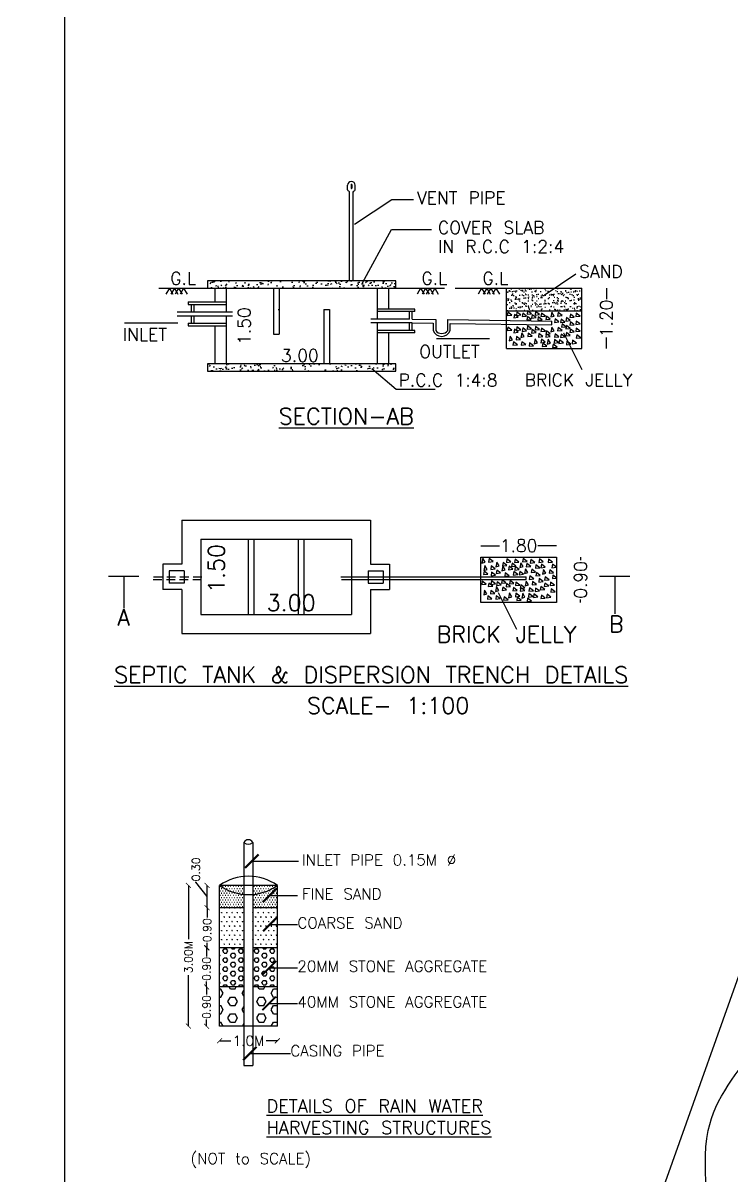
# Model space of a CAD drawing. Header units: metres. Extents: x 1422408 to 2637705, y 4160 to 80428.
# Drawn here: x 2267927.2 to 2267983.2, y 4244.3 to 4335.4 of the extents above; entities that cross this region are included whole.
import ezdxf
from ezdxf import colors
from ezdxf.entities.mleader import LeaderData, LeaderLine
from ezdxf.math import Vec2, Vec3

# ---------------------------------------------------------------- set-up
doc = ezdxf.new("R2010")
doc.units = ezdxf.units.M
doc.header["$LTSCALE"] = 3.5
doc.header["$MEASUREMENT"] = 0
doc.linetypes.add('DASHED2', pattern=[0.375, 0.25, -0.125])
doc.layers.get('0').update_dxf_attribs({"linetype": 'CONTINUOUS'})
doc.layers.get('DEFPOINTS').update_dxf_attribs({"linetype": 'CONTINUOUS'})
for name, color, linetype in [('DOTT', 3, 'DASHED2'), ('HATCH', 15, 'CONTINUOUS'), ('Joineries', 152, 'CONTINUOUS'), ('Layer1', 213, 'CONTINUOUS'), ('TEXT', 4, 'CONTINUOUS'), ('WALL', 125, 'CONTINUOUS')]:
    doc.layers.add(name, color=color, linetype=linetype)
doc.styles.add('Indu', font='stylu.ttf', dxfattribs={"height": 10})
doc.styles.get("Standard").update_dxf_attribs({"font": 'txt.shx', "height": 1.5})
doc.styles.add('sunahari', font='ARIALNB.TTF', dxfattribs={"height": 0.25})
doc.dimstyles.new('Civil', dxfattribs={"dimtxt": 0.2, "dimasz": 0.15, "dimexe": 0.1, "dimexo": 0.1, "dimgap": 0.1, "dimtad": 0, "dimzin": 0, "dimdsep": 46, "dimtxsty": 'Standard', "dimblk": 'ARCHTICK', "dimcen": 0, "dimse1": 1, "dimse2": 1, "dimclrd": 253, "dimclrt": 4, "dimadec": 0, "dimazin": 3, "dimtfac": 1, "dimtofl": 0, "dimtmove": 1, "dimatfit": 3, "dimfxl": 0, "dimfrac": 2, "dimtolj": 1, "dimtzin": 0, "dimarcsym": 0})
doc.dimstyles.new('CIVIL Mt.', dxfattribs={"dimscale": 0, "dimtxt": 0.25, "dimasz": 0.15, "dimexe": 0.18, "dimexo": 0.0625, "dimgap": 0.1, "dimtad": 0, "dimzin": 0, "dimdsep": 46, "dimtxsty": 'sunahari', "dimblk": 'OBLIQUE', "dimcen": 0.09, "dimse1": 1, "dimse2": 1, "dimclrd": 253, "dimclrt": 4, "dimadec": 0, "dimazin": 0, "dimtfac": 1, "dimtofl": 0, "dimtmove": 1, "dimatfit": 3, "dimfxl": 0, "dimfrac": 2, "dimtolj": 1, "dimtzin": 0, "dimarcsym": 0})
doc.dimstyles.new('OLD', dxfattribs={"dimscale": 45, "dimtxt": 6, "dimasz": 0.25, "dimexe": 0.5, "dimexo": 0.5, "dimgap": 0.0625, "dimtad": 0, "dimdec": 3, "dimrnd": 0.25, "dimzin": 7, "dimdsep": 46, "dimlunit": 4, "dimtxsty": 'Indu', "dimblk": 'ARCHTICK', "dimcen": 0.03125, "dimdle": 0.5, "dimclrd": 256, "dimclre": 251, "dimclrt": 4, "dimadec": 0, "dimazin": 0, "dimtfac": 1, "dimtdec": 3, "dimtofl": 0, "dimtmove": 1, "dimatfit": 3, "dimldrblk": 'ARCHTICK', "dimfxl": 0, "dimtolj": 1, "dimtzin": 2, "dimlwd": -1, "dimlwe": -1, "dimarcsym": 0})
doc.dimstyles.new('SITE PLAN 400', dxfattribs={"dimtxt": 1.5, "dimasz": 0.25, "dimexe": 0.1, "dimexo": 0.1, "dimgap": 0.15, "dimtad": 0, "dimlfac": 4, "dimzin": 0, "dimdsep": 46, "dimtxsty": 'Standard', "dimblk": 'OBLIQUE', "dimcen": 0.09, "dimse1": 1, "dimse2": 1, "dimsd1": 1, "dimsd2": 1, "dimclrd": 253, "dimclrt": 4, "dimadec": 0, "dimazin": 0, "dimtfac": 1, "dimtofl": 0, "dimtmove": 1, "dimatfit": 3, "dimfxl": 0, "dimfrac": 2, "dimtolj": 1, "dimtzin": 0, "dimarcsym": 0})
pattern_1 = [(50, (-1552.698, -1086.346), (12.752927, -1.115736), [1.3335, -14.6685]), (355, (-1552.698, -1086.346), (-2.467, 13.373965), [1.0668, -11.7348]), (100.451, (-1551.636, -1086.439), (10.285975, 12.25817), [1.1333, -12.4663]), (46.1842, (-1552.698, -1082.79), (18.97553, -2.94296), [2.00025, -22.00275]), (96.6356, (-1551.117, -1083.035), (16.6183, 17.31979), [1.69995, -18.69945]), (351.184, (-1552.698, -1082.79), (16.61832, 17.31976), [1.6002, -17.6022]), (21, (-1550.92, -1083.679), (10.61304, -7.158586), [1.3335, -14.6685]), (326, (-1550.92, -1083.679), (4.32614, 12.89316), [1.0668, -11.7348]), (71.4514, (-1550.036, -1084.275), (14.939154, 5.7346), [1.1333, -12.4663]), (37.5, (-1552.6984, -1086.3455), (0.216202, 5.918853), [0, -11.59256, 0, -11.9126, 0, -11.77925]), (7.5, (-1552.6984, -1086.3455), (4.677376, 7.01264), [0, -6.79196, 0, -11.32586, 0, -4.48945]), (327.5, (-1556.6633, -1086.3455), (9.491342, -0.401012), [0, -4.445, 0, -13.8684, 0, -18.4023]), (317.5, (-1558.441, -1086.3455), (10.369043, 1.779854), [0, -5.7785, 0, -9.21004, 0, -13.0683])]

# ---------------------------------------------------------------- blocks, each defined once
blk = doc.blocks.new('_ArchTick')
at = {"color": 0, "linetype": 'ByBlock', "const_width": 0.15}
blk.add_lwpolyline([(-0.5, -0.5), (0.5, 0.5)], dxfattribs=at)
blk = doc.blocks.new('*D674')
at = {"layer": 'DEFPOINTS', "color": 0, "ltscale": 0.015}
for p in [(-62.9, 144), (-37.9, 144), (-37.9, 3.2)]:
    blk.add_point(p, dxfattribs=at)
at = {"layer": 'Joineries', "color": 253, "lineweight": -2, "ltscale": 0.015}
for p, q in [((-62.9, 144), (-62.9, 90.3)), ((-62.9, 3.2), (-62.9, 54.2))]:
    blk.add_line(p, q, dxfattribs=at)
at = {"layer": 'Joineries', "color": 253, "lineweight": -2, "ltscale": 0.015, "xscale": 5, "yscale": 5, "zscale": 5}
for p, rotation in [((-62.9, 144), 90), ((-62.9, 3.2), 270)]:
    blk.add_blockref('_ArchTick', p, dxfattribs=dict(at, rotation=rotation))
at = {"layer": 'Joineries', "color": 4, "ltscale": 0.015, "insert": (-62.9, 72.3), "char_height": 0.2, "attachment_point": 5, "rotation": 90}
blk.add_mtext('\\A1;{\\H40x;3.00M}', dxfattribs=at)
blk = doc.blocks.new('_Oblique')
at = {"color": 0, "linetype": 'ByBlock', "lineweight": -2}
blk.add_line((-0.5, -0.5), (0.5, 0.5), dxfattribs=at)
blk = doc.blocks.new('*D675')
at = {"layer": 'DEFPOINTS', "color": 0, "ltscale": 0.015}
for p in [(-44.7, 42.4), (-31.6, 42.4), (-31.6, 3.2)]:
    blk.add_point(p, dxfattribs=at)
at = {"layer": 'Joineries', "color": 253, "lineweight": -2, "ltscale": 0.015}
for p, q in [((-44.7, 42.4), (-44.7, 34.9)), ((-44.7, 3.2), (-44.7, 9.8))]:
    blk.add_line(p, q, dxfattribs=at)
at = {"layer": 'Joineries', "color": 253, "lineweight": -2, "ltscale": 0.015, "xscale": 5, "yscale": 5, "zscale": 5}
for p, rotation in [((-44.7, 42.4), 90), ((-44.7, 3.2), 270)]:
    blk.add_blockref('_ArchTick', p, dxfattribs=dict(at, rotation=rotation))
at = {"layer": 'Joineries', "color": 4, "ltscale": 0.015, "insert": (-44.7, 22.4), "char_height": 0.2, "attachment_point": 5, "rotation": 90}
blk.add_mtext('\\A1;{\\H40x;0.90}', dxfattribs=at)
blk = doc.blocks.new('*D676')
at = {"layer": 'DEFPOINTS', "color": 0, "ltscale": 0.015}
for p in [(-44.7, 81.6), (-31.6, 81.6), (-31.6, 42.4)]:
    blk.add_point(p, dxfattribs=at)
at = {"layer": 'Joineries', "color": 253, "lineweight": -2, "ltscale": 0.015}
for p, q in [((-44.7, 81.6), (-44.7, 73)), ((-44.7, 42.4), (-44.7, 47.9))]:
    blk.add_line(p, q, dxfattribs=at)
at = {"layer": 'Joineries', "color": 253, "lineweight": -2, "ltscale": 0.015, "xscale": 5, "yscale": 5, "zscale": 5}
for p, rotation in [((-44.7, 81.6), 90), ((-44.7, 42.4), 270)]:
    blk.add_blockref('_ArchTick', p, dxfattribs=dict(at, rotation=rotation))
at = {"layer": 'Joineries', "color": 4, "ltscale": 0.015, "insert": (-44.7, 60.5), "char_height": 0.2, "attachment_point": 5, "rotation": 90}
blk.add_mtext('\\A1;{\\H40x;0.90}', dxfattribs=at)
blk = doc.blocks.new('*D677')
at = {"layer": 'DEFPOINTS', "color": 0, "ltscale": 0.015}
for p in [(-44.2, 121.7), (-31.6, 121.7), (-31.6, 81.6)]:
    blk.add_point(p, dxfattribs=at)
at = {"layer": 'Joineries', "color": 253, "lineweight": -2, "ltscale": 0.015}
for p, q in [((-44.2, 121.7), (-44.2, 111.8)), ((-44.2, 81.6), (-44.2, 86.7))]:
    blk.add_line(p, q, dxfattribs=at)
at = {"layer": 'Joineries', "color": 253, "lineweight": -2, "ltscale": 0.015, "xscale": 5, "yscale": 5, "zscale": 5}
for p, rotation in [((-44.2, 121.7), 90), ((-44.2, 81.6), 270)]:
    blk.add_blockref('_ArchTick', p, dxfattribs=dict(at, rotation=rotation))
at = {"layer": 'Joineries', "color": 4, "ltscale": 0.015, "insert": (-44.2, 99.2), "char_height": 0.2, "attachment_point": 5, "rotation": 90}
blk.add_mtext('\\A1;{\\H40x;0.90}', dxfattribs=at)
blk = doc.blocks.new('*D678')
at = {"layer": 'DEFPOINTS', "color": 0, "ltscale": 0.015}
for p in [(-44.2, 144), (-31.8, 144), (-31.8, 121.7)]:
    blk.add_point(p, dxfattribs=at)
at = {"layer": 'Joineries', "color": 253, "lineweight": -2, "ltscale": 0.015}
for p, q in [((-55.3, 147.2), (-55.3, 147.4)), ((-44.2, 132.8), (-55.3, 147.2)), ((-44.2, 121.7), (-44.2, 144))]:
    blk.add_line(p, q, dxfattribs=at)
at = {"layer": 'Joineries', "color": 253, "lineweight": -2, "ltscale": 0.015, "xscale": 5, "yscale": 5, "zscale": 5}
for p, rotation in [((-44.2, 144), 90), ((-44.2, 121.7), 270)]:
    blk.add_blockref('_ArchTick', p, dxfattribs=dict(at, rotation=rotation))
at = {"layer": 'Joineries', "color": 4, "ltscale": 0.015, "insert": (-55.3, 160), "char_height": 0.2, "attachment_point": 5, "rotation": 90}
blk.add_mtext('\\A1;{\\H40x;0.30}', dxfattribs=at)
blk = doc.blocks.new('*D679')
at = {"layer": 'DEFPOINTS', "color": 0, "ltscale": 0.015}
for p in [(-31.6, 3.2), (26.1, 3.2), (-31.6, -11.4)]:
    blk.add_point(p, dxfattribs=at)
at = {"layer": 'Joineries', "color": 253, "lineweight": -2, "ltscale": 0.015}
for p, q in [((-31.6, -11.4), (-20.3, -11.4)), ((26.1, -11.4), (14.8, -11.4))]:
    blk.add_line(p, q, dxfattribs=at)
at = {"layer": 'Joineries', "color": 253, "lineweight": -2, "ltscale": 0.015, "xscale": 5, "yscale": 5, "zscale": 5, "rotation": 180}
blk.add_blockref('_ArchTick', (-31.6, -11.4), dxfattribs=at)
at = {"layer": 'Joineries', "color": 253, "lineweight": -2, "ltscale": 0.015, "xscale": 5, "yscale": 5, "zscale": 5}
blk.add_blockref('_ArchTick', (26.1, -11.4), dxfattribs=at)
at = {"layer": 'Joineries', "color": 4, "ltscale": 0.015, "insert": (-2.8, -11.4), "char_height": 0.2, "attachment_point": 5}
blk.add_mtext('\\A1;{\\H50x;1.0M}', dxfattribs=at)
blk = doc.blocks.new('*D671')
at = {"color": 253, "lineweight": -2}
for p, q in [((378.92, 124.4), (378.92, 122.05)), ((378.92, 88.4), (378.92, 90.75))]:
    blk.add_line(p, q, dxfattribs=at)
at = {"layer": 'DEFPOINTS', "color": 0}
for p in [(359.61, 124.4), (359.61, 88.4), (378.92, 88.4)]:
    blk.add_point(p, dxfattribs=at)
at = {"color": 253, "lineweight": -2, "xscale": 0.15, "yscale": 0.15, "zscale": 0.15}
for p, rotation in [((378.92, 124.4), 90), ((378.92, 88.4), 270)]:
    blk.add_blockref('_ArchTick', p, dxfattribs=dict(at, rotation=rotation))
at = {"color": 4, "insert": (378.92, 106.4), "char_height": 0.2, "attachment_point": 5, "rotation": 90}
blk.add_mtext('\\A1;{\\H50x;0.90}', dxfattribs=at)
blk = doc.blocks.new('*D672')
at = {"color": 253, "lineweight": -2}
for p, q in [((299.61, 133.65), (314.33, 133.65)), ((359.61, 133.65), (344.89, 133.65))]:
    blk.add_line(p, q, dxfattribs=at)
at = {"layer": 'DEFPOINTS', "color": 0}
for p in [(359.61, 133.65), (299.61, 124.4), (359.61, 124.4)]:
    blk.add_point(p, dxfattribs=at)
at = {"color": 253, "lineweight": -2, "xscale": 0.15, "yscale": 0.15, "zscale": 0.15, "rotation": 180}
blk.add_blockref('_ArchTick', (299.61, 133.65), dxfattribs=at)
at = {"color": 253, "lineweight": -2, "xscale": 0.15, "yscale": 0.15, "zscale": 0.15}
blk.add_blockref('_ArchTick', (359.61, 133.65), dxfattribs=at)
at = {"color": 4, "insert": (329.61, 133.65), "char_height": 0.2, "attachment_point": 5}
blk.add_mtext('\\A1;{\\H50x;1.80}', dxfattribs=at)
blk = doc.blocks.new('*D673')
at = {"color": 253, "lineweight": -2}
for p, q in [((384.82, 104.54), (384.82, 95.81)), ((384.82, 56.54), (384.82, 65.26))]:
    blk.add_line(p, q, dxfattribs=at)
at = {"layer": 'DEFPOINTS', "color": 0}
for p in [(365.33, 104.54), (365.33, 56.54), (384.82, 56.54)]:
    blk.add_point(p, dxfattribs=at)
at = {"color": 253, "lineweight": -2, "xscale": 0.15, "yscale": 0.15, "zscale": 0.15}
for p, rotation in [((384.82, 104.54), 90), ((384.82, 56.54), 270)]:
    blk.add_blockref('_ArchTick', p, dxfattribs=dict(at, rotation=rotation))
at = {"color": 4, "insert": (384.82, 80.54), "char_height": 0.2, "attachment_point": 5, "rotation": 90}
blk.add_mtext('\\A1;{\\H50x;1.20}', dxfattribs=at)
blk = doc.blocks.new('*D1107')
at = {"layer": 'DEFPOINTS', "color": 0, "ltscale": 25}
for p in [(2268011.583, 4314.965), (2267962.252, 4184.133), (2267964.666, 4183.273)]:
    blk.add_point(p, dxfattribs=at)
at = {"color": 4, "lineweight": 25, "ltscale": 25, "insert": (2267985.71, 4249.979), "char_height": 1.5, "attachment_point": 5, "rotation": 70.39097}
blk.add_mtext('\\A1;559.20', dxfattribs=at)
blk = doc.blocks.new('RAIN1')
at = {"layer": 'HATCH', "linetype": 'ByBlock'}
h = blk.add_hatch(dxfattribs=at)
h.set_pattern_fill('SWAMP', color=256, scale=2.6136, style=0)
h.set_pattern_definition([(0, (-28845.771, 7311.5484), (1.3068, 2.263444), [0.3267, -2.2869]), (90, (-28845.6077, 7311.5484), (-1.3068, 2.263443993), [0.16335, -4.36353799]), (90, (-28845.5669, 7311.5484), (-1.3068, 2.263443993), [0.13068, -4.39620799]), (90, (-28845.6485, 7311.5484), (-1.3068, 2.263443993), [0.13068, -4.39620799]), (60, (-28845.526, 7311.5484), (-1.3068, 2.263444), [0.104544, -2.509056]), (120, (-28845.6894, 7311.5484), (-2.6136, 1e-09), [0.104544, -2.509056])])
edge = h.paths.add_edge_path()
edge.add_line((26.093, 121.674), (26.093, 128.87))
edge.add_arc((-2.947, 198.926), 75.837, 273.29284, 292.515196, ccw=False)
edge.add_line((1.409, 123.215), (1.409, 121.674))
edge.add_line((1.409, 121.674), (26.093, 121.674))
edge = h.paths.add_edge_path()
edge.add_line((26.093, 128.87), (26.093, 143.982))
edge.add_line((26.093, 143.982), (1.409, 143.982))
edge.add_line((1.409, 143.982), (1.409, 123.215))
edge.add_arc((-2.947, 198.926), 75.837, 273.29284, 292.515196)
edge = h.paths.add_edge_path()
edge.add_line((-31.624, 143.982), (-31.624, 128.721))
edge.add_arc((-2.947, 198.926), 75.837, 247.781369, 266.70716)
edge.add_line((-7.303, 123.215), (-7.303, 143.982))
edge.add_line((-7.303, 143.982), (-31.624, 143.982))
edge = h.paths.add_edge_path()
edge.add_line((-31.624, 128.721), (-31.624, 121.674))
edge.add_line((-31.624, 121.674), (-7.303, 121.674))
edge.add_line((-7.303, 121.674), (-7.303, 123.215))
edge.add_arc((-2.947, 198.926), 75.837, 247.781369, 266.70716, ccw=False)
h = blk.add_hatch(dxfattribs=at)
h.set_pattern_fill('SWAMP', color=256, scale=5.2272, style=0)
h.set_pattern_definition([(0, (-28845.771, 7332.8), (2.6136, 4.526888), [0.6534, -4.5738]), (90, (-28845.4443, 7332.8), (-2.6136, 4.52688799), [0.3267, -8.727076]), (90, (-28845.3627, 7332.8), (-2.6136, 4.52688799), [0.26136, -8.792416]), (90, (-28845.526, 7332.8), (-2.6136, 4.52688799), [0.26136, -8.792416]), (60, (-28845.281, 7332.8), (-2.6136, 4.526888), [0.209088, -5.018112]), (120, (-28845.6077, 7332.8), (-5.2272, 2e-09), [0.209088, -5.018112])])
h.paths.add_polyline_path([(-31.624, 121.674), (-31.624, 81.599), (-7.303, 81.599), (-7.303, 121.674)])
h.paths.add_polyline_path([(26.093, 81.599), (26.093, 121.674), (1.409, 121.674), (1.409, 81.599)])
h = blk.add_hatch(dxfattribs=at)
h.set_pattern_fill('HEX', color=256, scale=20.9088, style=0)
h.set_pattern_definition([(0, (-28845.771, 7332.8), (0, 4.526888), [2.6136, -5.2272]), (120, (-28845.771, 7332.8), (-3.9204, -2.263444), [2.6136, -5.2272]), (60, (-28843.1574, 7332.8), (-3.9204, 2.263444), [2.6136, -5.2272])])
h.paths.add_polyline_path([(-31.624, 42.395), (-7.303, 42.395), (-7.303, 81.599), (-31.624, 81.599)])
h.paths.add_polyline_path([(26.093, 81.599), (1.409, 81.599), (1.409, 42.395), (26.093, 42.395)])
h = blk.add_hatch(dxfattribs=at)
h.set_pattern_fill('HEX', color=256, scale=38.3328, style=0)
h.set_pattern_definition([(0, (28557.827, -18728.034), (0, 8.2992947), [4.7916, -9.5832]), (120, (28557.827, -18728.034), (-7.1874, -4.1496473), [4.7916, -9.5832]), (60, (28562.619, -18728.034), (-7.1874, 4.1496473), [4.7916, -9.5832])])
h.paths.add_polyline_path([(26.093, 42.395), (1.409, 42.395), (1.409, 3.191), (26.093, 3.191)])
h.paths.add_polyline_path([(-7.303, 42.395), (-31.624, 42.395), (-31.624, 3.191), (-7.303, 3.191)])
for p, q in [((26.093, 143.982), (-31.624, 143.982)), ((-7.303, 121.674), (-31.624, 121.674)), ((26.093, 121.674), (1.409, 121.674)), ((-7.303, 81.599), (-31.624, 81.599)), ((26.093, 81.599), (1.409, 81.599)), ((-7.303, 42.395), (-31.624, 42.395)), ((26.093, 42.395), (1.409, 42.395))]:
    blk.add_line(p, q, dxfattribs=at)
at = {"layer": 'WALL'}
for p, q in [((-7.303, 186.916), (-7.303, -36.115)), ((1.409, 186.916), (1.409, -36.115)), ((-31.624, 3.191), (-31.624, 143.982)), ((26.093, 3.191), (26.093, 143.982)), ((26.093, 3.191), (-31.624, 3.191)), ((-7.303, -36.115), (1.409, -36.115))]:
    blk.add_line(p, q, dxfattribs=at)
for centre, radius, start, end in [((-2.947, 184.875), 4.81, 25.097781, 154.902219), ((-2.947, 191.47), 6.302, 226.277652, 313.722348), ((-2.765, 103.326), 49.857, 54.632275, 125.367725), ((-2.765, 184.639), 49.857, 234.632275, 305.367725)]:
    blk.add_arc(centre, radius, start, end, dxfattribs=at)
at = {"layer": 'TEXT', "attachment_point": 4}
for s, insert, char_height in [('INLET PIPE 0.15M %%C ', (50.721, 169.401), 11), ('FINE SAND ', (50.737, 135.53), 11), ('COARSE SAND ', (46.177, 106.444), 11), ('20MM STONE AGGREGATE ', (46.177, 63.143), 11), ('40MM STONE AGGREGATE ', (46.177, 27.463), 11), ('CASING PIPE ', (39.125, -21.374), 11), ('{\\LDETAILS OF RAIN WATER \\PHARVESTING STRUCTURES\\H1.83333x; }', (15.219, -87.402), 13), ('(NOT to SCALE)', (-60.746, -131.021), 11)]:
    blk.add_mtext(s, dxfattribs=dict(at, insert=insert, char_height=char_height))
at = {"layer": 'Joineries', "ltscale": 0.015}
for base, p1, p2, text, picture, middle in [((-44.193, 143.982), (-31.848, 121.674), (-31.848, 143.982), '{\\H40x;0.30}', '*D678', (-55.305, 147.513)), ((-62.866, 143.982), (-37.891, 3.191), (-37.891, 143.982), '{\\H40x;3.00M}', '*D674', (-62.866, 72.276)), ((-44.193, 121.674), (-31.627, 81.599), (-31.624, 121.674), '{\\H40x;0.90}', '*D677', (-44.193, 99.241)), ((-44.684, 81.599), (-31.626, 42.395), (-31.626, 81.599), '{\\H40x;0.90}', '*D676', (-44.684, 60.477)), ((-44.684, 42.395), (-31.624, 3.191), (-31.624, 42.395), '{\\H40x;0.90}', '*D675', (-44.684, 22.382))]:
    dim = blk.add_linear_dim(base=base, p1=p1, p2=p2, angle=90, text=text, dimstyle='CIVIL Mt.', override={"dimscale": 1, "dimasz": 5}, dxfattribs=at)
    dim.commit()
    dim.dimension.update_dxf_attribs({"geometry": picture, "text_midpoint": middle, "dimtype": 128})
dim = blk.add_linear_dim(base=(-31.624, -11.394), p1=(26.093, 3.191), p2=(-31.624, 3.191), text='{\\H50x;1.0M}', dimstyle='CIVIL Mt.', override={"dimscale": 1, "dimasz": 5}, dxfattribs=at)
dim.commit()
dim.dimension.update_dxf_attribs({"geometry": '*D679', "text_midpoint": (-2.765, -11.394)})
at = {"layer": 'TEXT', "color": 1}
for points in [[(0.624, 168.201), (47.169, 168.201)], [(18.227, 133.929), (46.177, 133.929)], [(18.451, 104.843), (46.177, 104.843)], [(18.097, 61.543), (46.177, 61.543)], [(17.761, 25.862), (46.177, 25.862)], [(-1.488, -24.066), (39.125, -24.066)]]:
    blk.add_leader(points, dimstyle='OLD', override={"dimasz": 0.3, "dimclrd": 1}, dxfattribs=at)
blk = doc.blocks.new('A$C194E44DC')
for p, q in [((61.645, 153.846), (61.645, 118.83)), ((61.645, 153.846), (211.645, 153.846)), ((211.645, 153.846), (211.645, 118.83)), ((76.645, 138.846), (76.645, 78.846)), ((76.645, 138.846), (196.645, 138.846)), ((196.645, 138.846), (196.645, 78.846)), ((299.609, 88.397), (299.609, 124.397)), ((299.609, 124.397), (359.609, 124.397)), ((359.609, 124.397), (359.609, 88.397)), ((46.47, 118.83), (46.47, 98.861)), ((61.645, 118.83), (46.47, 118.83)), ((51.573, 113.727), (51.573, 103.964)), ((63.439, 113.727), (51.573, 113.727)), ((63.439, 113.727), (63.439, 103.964)), ((209.852, 113.727), (209.852, 103.964)), ((209.852, 113.727), (221.718, 113.727)), ((211.645, 118.83), (226.821, 118.83)), ((221.718, 113.727), (221.718, 103.964)), ((226.821, 118.83), (226.821, 98.861)), ((27.46, 109.13), (3.31, 109.13)), ((15.385, 109.13), (15.385, 83.911)), ((63.439, 103.964), (51.573, 103.964)), ((188.197, 108.846), (234.57, 108.846)), ((188.562, 106.703), (234.57, 106.703)), ((209.852, 103.964), (221.718, 103.964)), ((234.57, 108.846), (335.609, 108.846)), ((234.57, 106.703), (335.609, 106.703)), ((335.609, 106.703), (335.609, 108.846)), ((418.188, 109.13), (394.037, 109.13)), ((406.112, 109.13), (406.112, 79.525)), ((61.645, 98.861), (46.47, 98.861)), ((61.645, 98.861), (61.645, 63.846)), ((211.645, 98.861), (211.645, 63.846)), ((211.645, 98.861), (226.821, 98.861)), ((359.609, 88.397), (299.609, 88.397)), ((76.645, 78.846), (196.645, 78.846)), ((61.645, 63.846), (211.645, 63.846))]:
    blk.add_line(p, q)
for points in [[(301.132, 123.637), (300.341, 119.819), (302.977, 120.609), (301.132, 123.637)], [(309.272, 120.987), (306.155, 123.33), (305.746, 120.609), (309.272, 120.987)], [(312.205, 120.609), (311.414, 116.79), (314.05, 117.58), (312.205, 120.609)], [(320.345, 117.959), (317.228, 120.302), (316.819, 117.58), (320.345, 117.959)], [(323.377, 120.724), (320.259, 123.067), (319.85, 120.345), (323.377, 120.724)], [(327.503, 117.44), (324.386, 119.783), (323.977, 117.061), (327.503, 117.44)], [(329.85, 120.605), (326.733, 122.948), (326.324, 120.226), (329.85, 120.605)], [(331.258, 120.087), (330.467, 116.269), (333.104, 117.059), (331.258, 120.087)], [(336.304, 121.191), (333.186, 123.534), (332.777, 120.812), (336.304, 121.191)], [(339.237, 117.206), (336.12, 119.549), (335.711, 116.827), (339.237, 117.206)], [(342.43, 120.203), (339.313, 122.545), (338.904, 119.824), (342.43, 120.203)], [(349.211, 120.722), (346.093, 123.065), (345.684, 120.343), (349.211, 120.722)], [(356.603, 120.605), (353.486, 122.948), (353.077, 120.226), (356.603, 120.605)], [(305.21, 111.111), (302.092, 113.454), (301.683, 110.732), (305.21, 111.111)], [(302.845, 117.843), (302.055, 114.025), (304.691, 114.815), (302.845, 117.843)], [(310.985, 115.194), (307.868, 117.537), (307.459, 114.815), (310.985, 115.194)], [(311.194, 110.174), (308.077, 112.517), (307.668, 109.795), (311.194, 110.174)], [(315.301, 111.932), (312.183, 114.275), (311.774, 111.553), (315.301, 111.932)], [(316.95, 117.58), (316.159, 113.762), (318.796, 114.552), (316.95, 117.58)], [(322.106, 109.705), (318.989, 112.048), (318.58, 109.326), (322.106, 109.705)], [(325.09, 114.93), (321.973, 117.273), (321.564, 114.552), (325.09, 114.93)], [(328.911, 110.642), (325.794, 112.985), (325.385, 110.264), (328.911, 110.642)], [(330.039, 114.672), (326.922, 117.015), (326.513, 114.294), (330.039, 114.672)], [(333.605, 110.877), (330.488, 113.22), (330.079, 110.498), (333.605, 110.877)], [(334.96, 115.234), (334.169, 111.415), (336.805, 112.205), (334.96, 115.234)], [(343.1, 112.584), (339.983, 114.927), (339.574, 112.205), (343.1, 112.584)], [(346.512, 116.034), (343.395, 118.377), (342.986, 115.655), (346.512, 116.034)], [(346.864, 109.939), (343.747, 112.282), (343.338, 109.56), (346.864, 109.939)], [(350.853, 116.503), (347.736, 118.845), (347.327, 116.124), (350.853, 116.503)], [(349.315, 114.712), (348.524, 110.894), (351.161, 111.684), (349.315, 114.712)], [(357.455, 112.063), (354.338, 114.406), (353.929, 111.684), (357.455, 112.063)], [(359.653, 116.503), (356.536, 118.845), (356.127, 116.124), (359.653, 116.503)], [(360.005, 107.83), (356.888, 110.173), (356.479, 107.451), (360.005, 107.83)], [(303.802, 103.142), (300.684, 105.484), (300.275, 102.763), (303.802, 103.142)], [(309.011, 101.434), (305.894, 103.777), (305.485, 101.055), (309.011, 101.434)], [(311.076, 103.259), (307.959, 105.602), (307.55, 102.88), (311.076, 103.259)], [(311.944, 101.055), (311.153, 97.237), (313.789, 98.027), (311.944, 101.055)], [(315.653, 102.438), (312.535, 104.781), (312.126, 102.06), (315.653, 102.438)], [(319.525, 104.196), (316.407, 106.539), (315.998, 103.818), (319.525, 104.196)], [(323.116, 101.171), (319.998, 103.514), (319.589, 100.792), (323.116, 101.171)], [(325.861, 103.61), (322.744, 105.953), (322.335, 103.232), (325.861, 103.61)], [(330.554, 102.321), (327.437, 104.664), (327.028, 101.942), (330.554, 102.321)], [(334.476, 100.073), (331.359, 102.416), (330.95, 99.694), (334.476, 100.073)], [(335.695, 105.487), (334.905, 101.669), (337.541, 102.459), (335.695, 105.487)], [(341.584, 107.244), (338.467, 109.587), (338.058, 106.865), (341.584, 107.244)], [(343.835, 102.838), (340.718, 105.181), (340.309, 102.459), (343.835, 102.838)], [(349.093, 105.134), (345.976, 107.477), (345.567, 104.755), (349.093, 105.134)], [(350.384, 98.805), (347.267, 101.148), (346.858, 98.426), (350.384, 98.805)], [(353.552, 101.618), (350.435, 103.961), (350.026, 101.239), (353.552, 101.618)], [(353.787, 106.54), (350.669, 108.883), (350.26, 106.162), (353.787, 106.54)], [(358.191, 102.316), (355.074, 104.659), (354.665, 101.938), (358.191, 102.316)], [(302.584, 98.29), (301.794, 94.472), (304.43, 95.262), (302.584, 98.29)], [(308.26, 91.421), (305.143, 93.764), (304.734, 91.043), (308.26, 91.421)], [(310.724, 95.641), (307.607, 97.984), (307.198, 95.262), (310.724, 95.641)], [(314.949, 91.539), (311.831, 93.881), (311.422, 91.16), (314.949, 91.539)], [(320.084, 98.406), (316.967, 100.749), (316.558, 98.027), (320.084, 98.406)], [(321.165, 90.687), (318.047, 93.03), (317.639, 90.308), (321.165, 90.687)], [(322.384, 96.102), (321.593, 92.283), (324.23, 93.073), (322.384, 96.102)], [(328.559, 97.985), (325.442, 100.328), (325.033, 97.606), (328.559, 97.985)], [(330.524, 93.452), (327.407, 95.795), (326.998, 93.073), (330.524, 93.452)], [(331.605, 90.426), (328.488, 92.769), (328.079, 90.048), (331.605, 90.426)], [(334.439, 97.884), (331.322, 100.227), (330.913, 97.505), (334.439, 97.884)], [(332.824, 95.841), (332.033, 92.023), (334.67, 92.813), (332.824, 95.841)], [(339.824, 89.546), (336.706, 91.889), (336.298, 89.167), (339.824, 89.546)], [(340.964, 93.192), (337.847, 95.534), (337.438, 92.813), (340.964, 93.192)], [(341.349, 97.75), (338.232, 100.093), (337.823, 97.371), (341.349, 97.75)], [(344.879, 92.931), (341.762, 95.274), (341.353, 92.552), (344.879, 92.931)], [(346.16, 97.633), (343.043, 99.976), (342.634, 97.254), (346.16, 97.633)], [(350.853, 91.89), (347.736, 94.233), (347.327, 91.511), (350.853, 91.89)], [(355.32, 92.67), (352.202, 95.013), (351.794, 92.291), (355.32, 92.67)], [(358.715, 97.047), (355.598, 99.39), (355.189, 96.668), (358.715, 97.047)]]:
    blk.add_lwpolyline(points)
at = {"layer": 'DOTT', "ltscale": 8}
for p, q in [((38.815, 106.703), (80.119, 106.703)), ((39.094, 108.846), (80.398, 108.846))]:
    blk.add_line(p, q, dxfattribs=at)
at = {"layer": 'Layer1'}
for p, q in [((114.355, 138.846), (114.355, 78.846)), ((118.855, 138.846), (118.855, 78.846)), ((154.315, 138.846), (154.315, 78.846)), ((158.815, 138.846), (158.815, 78.846))]:
    blk.add_line(p, q, dxfattribs=at)
blk.add_text('1.50', height=13, rotation=90).set_placement((95.693, 95.995))
for s, p in [('3.00', (129.092, 81.719)), ('A', (10.36, 70.122)), ('B', (401.415, 64.771)), ('BRICK JELLY', (264.364, 56.646)), ('%%USEPTIC TANK & DISPERSION TRENCH DETAILS', (7.826, 24.46)), ('SCALE- 1:100', (161.174, 0))]:
    blk.add_text(s, height=13).set_placement(p)
dim = blk.add_linear_dim(base=(359.609, 133.647), p1=(299.609, 124.397), p2=(359.609, 124.397), text='{\\H50x;1.80}', dimstyle='CIVIL Mt.', override={"dimscale": 1})
dim.commit()
dim.dimension.update_dxf_attribs({"geometry": '*D672', "text_midpoint": (329.609, 133.647)})
dim = blk.add_linear_dim(base=(378.92, 88.397), p1=(359.609, 124.397), p2=(359.609, 88.397), angle=90, text='{\\H50x;0.90}', dimstyle='CIVIL Mt.', override={"dimscale": 1})
dim.commit()
dim.dimension.update_dxf_attribs({"geometry": '*D671', "text_midpoint": (378.92, 106.397)})
blk.add_leader([(313.229, 96.407), (327.968, 67.248)], dimstyle='Civil')
blk = doc.blocks.new('A$C586E2FC8')
h = blk.add_hatch()
h.set_pattern_fill('AR-CONC', color=256, scale=0.07, style=0)
h.set_pattern_definition(pattern_1)
h.paths.add_polyline_path([(67.364, 110.539), (67.364, 104.539), (217.364, 104.539), (217.364, 110.539)])
h = blk.add_hatch()
h.set_pattern_fill('AR-SAND', color=256, scale=0.1, style=0)
h.set_pattern_definition([(37.5, (-1356.3778, 39.4534), (-0.160003, 4.894132), [0, -3.8608, 0, -4.318, 0, -4.1275]), (7.5, (-1356.378, 39.4534), (4.495233, 7.16825), [0, -2.0828, 0, -3.4798, 0, -1.3335]), (327.5, (-1359.502, 39.4534), (7.909924, 0.014372), [0, -1.27, 0, -4.572, 0, -5.969]), (317.5, (-1359.502, 39.4534), (7.635565, 2.229293), [0, -0.635, 0, -2.9972, 0, -3.429])])
h.paths.add_polyline_path([(365.328, 86.539), (365.328, 104.539), (305.328, 104.539), (305.328, 86.539), (322.126, 86.539), (322.126, 86.54), (322.127, 86.539)])
h = blk.add_hatch()
h.set_pattern_fill('AR-CONC', color=256, scale=0.07, style=0)
h.set_pattern_definition(pattern_1)
h.paths.add_polyline_path([(217.364, 38.539), (217.364, 44.539), (67.364, 44.539), (67.364, 38.539)])
for p, q in [((178.923, 182.916), (178.923, 186.495)), ((181.673, 186.965), (181.673, 184.124)), ((182.173, 186.965), (182.173, 184.124)), ((184.923, 182.916), (184.923, 186.495)), ((180.423, 110.539), (180.423, 181.374)), ((183.423, 110.539), (183.423, 181.374)), ((217.364, 110.539), (67.364, 110.539)), ((67.364, 110.539), (67.364, 104.539)), ((217.364, 104.539), (217.364, 110.539)), ((28.822, 104.539), (47.376, 104.539)), ((37.108, 104.539), (34.335, 99.737)), ((37.108, 104.539), (39.88, 99.737)), ((41.155, 104.539), (38.382, 99.737)), ((41.155, 104.539), (43.927, 99.737)), ((44.416, 104.539), (41.644, 99.737)), ((44.416, 104.539), (47.189, 99.737)), ((45.629, 104.539), (67.364, 104.539)), ((48.463, 104.539), (45.691, 99.737)), ((48.463, 104.539), (51.236, 99.737)), ((67.364, 104.539), (217.364, 104.539)), ((73.364, 104.539), (73.364, 93.726)), ((82.364, 104.539), (82.364, 85.726)), ((120.074, 104.539), (120.074, 68.04)), ((120.074, 104.539), (124.574, 104.539)), ((124.574, 104.539), (124.574, 68.04)), ((202.364, 104.539), (202.364, 79.941)), ((211.364, 104.539), (211.364, 87.941)), ((217.364, 104.539), (235.917, 104.539)), ((234.17, 104.539), (255.906, 104.539)), ((236.97, 104.539), (234.197, 99.737)), ((236.97, 104.539), (239.743, 99.737)), ((241.017, 104.539), (238.244, 99.737)), ((241.017, 104.539), (243.79, 99.737)), ((244.279, 104.539), (241.506, 99.737)), ((244.279, 104.539), (247.051, 99.737)), ((248.326, 104.539), (245.553, 99.737)), ((248.326, 104.539), (251.098, 99.737)), ((264.541, 104.539), (308.281, 104.539)), ((285.544, 104.539), (282.772, 99.737)), ((285.544, 104.539), (288.317, 99.737)), ((289.591, 104.539), (286.819, 99.737)), ((289.591, 104.539), (292.364, 99.737)), ((292.853, 104.539), (290.08, 99.737)), ((292.853, 104.539), (295.625, 99.737)), ((296.9, 104.539), (294.127, 99.737)), ((296.9, 104.539), (299.673, 99.737)), ((305.328, 56.539), (305.328, 104.539)), ((305.328, 104.539), (365.328, 104.539)), ((365.328, 56.539), (365.328, 104.539)), ((52.188, 93.726), (52.188, 91.726)), ((52.188, 93.726), (82.364, 93.726)), ((52.188, 91.726), (82.364, 91.726)), ((54.494, 91.726), (54.494, 85.726)), ((56.494, 91.726), (56.494, 85.726)), ((43.443, 85.726), (56.494, 85.726)), ((43.443, 82.726), (56.494, 82.726)), ((54.494, 82.726), (54.494, 76.726)), ((56.494, 85.726), (87.314, 85.726)), ((56.494, 82.726), (87.314, 82.726)), ((56.494, 82.726), (56.494, 76.726)), ((82.364, 82.726), (82.364, 44.539)), ((160.034, 87.657), (160.034, 44.539)), ((160.034, 87.657), (164.534, 87.657)), ((164.534, 87.657), (164.534, 44.539)), ((232.54, 87.941), (202.364, 87.941)), ((232.54, 85.941), (202.364, 85.941)), ((228.234, 79.941), (228.234, 85.941)), ((230.234, 79.941), (230.234, 85.941)), ((232.54, 85.941), (232.54, 87.941)), ((305.328, 86.539), (365.328, 86.539)), ((52.188, 76.726), (52.188, 74.726)), ((52.188, 76.726), (82.364, 76.726)), ((52.188, 74.726), (82.364, 74.726)), ((73.364, 74.726), (73.364, 44.539)), ((228.234, 79.941), (197.414, 79.941)), ((230.214, 76.941), (197.414, 76.941)), ((202.364, 76.941), (202.364, 44.539)), ((228.234, 70.941), (228.234, 76.941)), ((230.214, 76.941), (247.119, 76.714)), ((230.234, 79.941), (249.013, 79.689)), ((230.234, 70.941), (230.234, 76.941)), ((247.119, 76.714), (247.119, 71.044)), ((249.013, 79.689), (249.013, 71.044)), ((258.575, 71.044), (258.69, 79.612)), ((258.689, 79.559), (341.328, 78.449)), ((260.548, 71.044), (260.622, 76.533)), ((260.622, 76.533), (341.328, 75.448)), ((260.662, 79.532), (260.663, 79.612)), ((341.328, 75.448), (341.328, 78.449)), ((232.54, 70.941), (202.364, 70.941)), ((232.54, 68.941), (202.364, 68.941)), ((211.364, 68.941), (211.364, 44.539)), ((232.54, 68.941), (232.54, 70.941)), ((305.328, 56.539), (365.328, 56.539)), ((67.364, 44.539), (67.364, 38.539)), ((217.364, 44.539), (67.364, 44.539)), ((67.364, 38.539), (217.364, 38.539)), ((217.364, 38.539), (217.364, 44.539))]:
    blk.add_line(p, q)
for points in [[(309.52, 83.142), (306.403, 85.485), (305.994, 82.763), (309.52, 83.142)], [(314.729, 81.434), (311.612, 83.777), (311.203, 81.056), (314.729, 81.434)], [(316.795, 83.259), (313.678, 85.602), (313.269, 82.88), (316.795, 83.259)], [(321.371, 82.439), (318.254, 84.781), (317.845, 82.06), (321.371, 82.439)], [(325.243, 84.197), (322.126, 86.54), (321.717, 83.818), (325.243, 84.197)], [(328.834, 81.171), (325.717, 83.514), (325.308, 80.792), (328.834, 81.171)], [(331.579, 83.611), (328.462, 85.953), (328.053, 83.232), (331.579, 83.611)], [(336.273, 82.321), (333.156, 84.664), (332.747, 81.943), (336.273, 82.321)], [(341.414, 85.488), (340.623, 81.669), (343.26, 82.459), (341.414, 85.488)], [(349.554, 82.838), (346.437, 85.181), (346.028, 82.459), (349.554, 82.838)], [(359.271, 81.618), (356.153, 83.961), (355.744, 81.239), (359.271, 81.618)], [(363.909, 82.317), (360.792, 84.659), (360.383, 81.938), (363.909, 82.317)], [(309.52, 71.283), (306.403, 73.626), (305.994, 70.905), (309.52, 71.283)], [(316.795, 71.401), (313.678, 73.744), (313.269, 71.022), (316.795, 71.401)], [(325.064, 79.672), (321.946, 82.015), (321.537, 79.294), (325.064, 79.672)], [(325.243, 72.338), (322.126, 74.681), (321.717, 71.959), (325.243, 72.338)], [(331.579, 71.752), (328.462, 74.095), (328.053, 71.373), (331.579, 71.752)], [(333.757, 79.441), (330.64, 81.784), (330.231, 79.063), (333.757, 79.441)], [(340.195, 80.073), (337.077, 82.416), (336.668, 79.694), (340.195, 80.073)], [(341.414, 73.629), (340.623, 69.811), (343.26, 70.601), (341.414, 73.629)], [(347.068, 77.75), (343.95, 80.093), (343.542, 77.372), (347.068, 77.75)], [(351.878, 77.633), (348.761, 79.976), (348.352, 77.254), (351.878, 77.633)], [(352.674, 73.928), (349.557, 76.271), (349.148, 73.55), (352.674, 73.928)], [(356.103, 78.805), (352.985, 81.148), (352.576, 78.427), (356.103, 78.805)], [(356.103, 72.611), (352.985, 74.954), (352.576, 72.232), (356.103, 72.611)], [(359.271, 75.424), (356.153, 77.767), (355.744, 75.045), (359.271, 75.424)], [(363.909, 76.122), (360.792, 78.465), (360.383, 75.744), (363.909, 76.122)], [(308.303, 66.432), (307.512, 62.614), (310.149, 63.404), (308.303, 66.432)], [(314.729, 69.576), (311.612, 71.919), (311.203, 69.197), (314.729, 69.576)], [(316.443, 63.782), (313.326, 66.125), (312.917, 63.404), (316.443, 63.782)], [(317.662, 69.197), (316.872, 65.379), (319.508, 66.169), (317.662, 69.197)], [(321.371, 70.58), (318.254, 72.923), (317.845, 70.201), (321.371, 70.58)], [(325.802, 66.548), (322.685, 68.891), (322.276, 66.169), (325.802, 66.548)], [(328.834, 69.313), (325.717, 71.656), (325.308, 68.934), (328.834, 69.313)], [(328.103, 64.244), (327.312, 60.425), (329.948, 61.215), (328.103, 64.244)], [(334.278, 66.127), (331.161, 68.469), (330.752, 65.748), (334.278, 66.127)], [(336.273, 70.463), (333.156, 72.806), (332.747, 70.084), (336.273, 70.463)], [(340.158, 66.026), (337.041, 68.369), (336.632, 65.647), (340.158, 66.026)], [(340.195, 68.215), (337.077, 70.557), (336.668, 67.836), (340.195, 68.215)], [(347.068, 65.892), (343.95, 68.235), (343.542, 65.513), (347.068, 65.892)], [(349.554, 70.98), (346.437, 73.323), (346.028, 70.601), (349.554, 70.98)], [(351.878, 65.775), (348.761, 68.118), (348.352, 65.396), (351.878, 65.775)], [(356.103, 66.947), (352.985, 69.29), (352.576, 66.568), (356.103, 66.947)], [(359.271, 69.76), (356.153, 72.103), (355.744, 69.381), (359.271, 69.76)], [(363.909, 70.458), (360.792, 72.801), (360.383, 70.079), (363.909, 70.458)], [(364.433, 65.189), (361.316, 67.532), (360.907, 64.81), (364.433, 65.189)], [(313.979, 59.563), (310.862, 61.906), (310.453, 59.184), (313.979, 59.563)], [(320.667, 59.68), (317.55, 62.023), (317.141, 59.302), (320.667, 59.68)], [(326.883, 58.829), (323.766, 61.172), (323.357, 58.45), (326.883, 58.829)], [(336.243, 61.594), (333.125, 63.937), (332.716, 61.215), (336.243, 61.594)], [(337.324, 58.568), (334.206, 60.911), (333.797, 58.19), (337.324, 58.568)], [(338.543, 63.983), (337.752, 60.165), (340.389, 60.955), (338.543, 63.983)], [(345.542, 57.688), (342.425, 60.031), (342.016, 57.309), (345.542, 57.688)], [(346.683, 61.333), (343.566, 63.676), (343.157, 60.955), (346.683, 61.333)], [(350.598, 61.073), (347.481, 63.416), (347.072, 60.694), (350.598, 61.073)], [(356.572, 60.032), (353.455, 62.375), (353.046, 59.653), (356.572, 60.032)], [(361.038, 60.812), (357.921, 63.155), (357.512, 60.433), (361.038, 60.812)]]:
    blk.add_lwpolyline(points)
for centre, radius, start, end in [((181.923, 186.518), 3, 0, 180), ((181.923, 184.124), 0.25, 180, 0), ((181.933, 186.987), 0.25, 0, 180), ((179.923, 182.916), 1, 180, 255.522488), ((179.423, 180.979), 1, 0, 75.522488), ((184.423, 180.979), 1, 104.477512, 180), ((183.923, 182.916), 1, 284.477512, 0), ((253.833, 73.328), 7.093, 198.787701, 341.212299), ((253.794, 74.275), 5.77, 214.054366, 325.945634)]:
    blk.add_arc(centre, radius, start, end)
at = {"layer": 'TEXT'}
for p, q in [((123.688, 87.657), (124.574, 87.657)), ((120.074, 68.04), (124.574, 68.04))]:
    blk.add_line(p, q, dxfattribs=at)
for s, height, p in [('VENT PIPE', 10, (234.078, 171.454)), ('COVER SLAB', 10, (250.753, 147.791)), ('IN R.C.C 1:2:4', 10, (250.753, 132.736)), ('SAND', 10, (363.098, 112.921)), ('G.L', 10, (37.772, 107.407)), ('G.L', 10, (237.635, 107.407)), ('G.L', 10, (286.209, 107.407)), ('INLET', 10, (0, 62.717)), ('3.00', 10, (125.969, 45.951)), ('OUTLET', 10, (235.966, 49.199)), ('P.C.C 1:4:8', 10, (219.444, 26.485)), ('BRICK JELLY', 10, (319.773, 26.584)), ('%%USECTION-AB', 13, (124.15, -3.784))]:
    blk.add_text(s, height=height).set_placement(p)
blk.add_text('1.50', height=10, rotation=90).set_placement((101.704, 59.476))
dim = blk.add_linear_dim(base=(384.82, 56.539), p1=(365.328, 104.539), p2=(365.328, 56.539), angle=90, text='{\\H50x;1.20}', dimstyle='CIVIL Mt.', override={"dimscale": 1})
dim.commit()
dim.dimension.update_dxf_attribs({"geometry": '*D673', "text_midpoint": (384.82, 80.539)})
for points in [[(184.466, 155.589), (214.112, 175.057), (231.387, 175.057)], [(190.858, 108.85), (213.968, 151.311), (245.736, 151.311)], [(336.007, 99.693), (360.483, 116.057)], [(350.68, 69.106), (365.419, 39.947)], [(198.285, 40.608), (217.478, 24.219), (248.556, 24.219)]]:
    blk.add_leader(points, dimstyle='Civil')
at = {"ltscale": 0.1}
ml = blk.add_multileader_mtext('Standard', dxfattribs=at)
ml.set_content('', color=4)
ml.set_leader_properties(color=252)
ml.build(insert=Vec2(0, 0))
ml.multileader.update_dxf_attribs({"leader_type": 2, "text_left_attachment_type": 2, "text_right_attachment_type": 2, "dogleg_length": 0.05, "arrow_head_size": 0.2})
ctx = ml.context
ctx.base_point, ctx.char_height, ctx.arrow_head_size, ctx.landing_gap_size, ctx.plane_origin = Vec3(1.429, 76.884), 0.23, 0.2, 0, Vec3(43.947, 76.884)
ctx.left_attachment, ctx.right_attachment, ctx.text_align_type = 2, 2, 2
notes = []
notes.append((ctx, [(0, (1, 1, 0), (1.479, 76.884), (-1, 0), 0.05, [(0, [(43.947, 76.884)], 0, [])])]))
ctx.mtext.insert, ctx.mtext.alignment, ctx.mtext.flow_direction = Vec3(1.429, 76.999), 3, 5
ml = blk.add_multileader_mtext('Standard', dxfattribs=at)
ml.set_content('', color=4)
ml.set_leader_properties(color=252)
ml.build(insert=Vec2(0, 0))
ml.multileader.update_dxf_attribs({"leader_type": 2, "text_left_attachment_type": 2, "text_right_attachment_type": 2, "dogleg_length": 0.05, "arrow_head_size": 0.2})
ctx = ml.context
ctx.base_point, ctx.char_height, ctx.arrow_head_size, ctx.landing_gap_size, ctx.plane_origin = Vec3(249.555, 64.199), 0.23, 0.2, 0, Vec3(292.073, 64.199)
ctx.left_attachment, ctx.right_attachment, ctx.text_align_type = 2, 2, 2
notes.append((ctx, [(0, (1, 1, 0), (249.605, 64.199), (-1, 0), 0.05, [(0, [(292.073, 64.199)], 0, [])])]))
ctx.mtext.insert, ctx.mtext.alignment, ctx.mtext.flow_direction = Vec3(249.555, 64.314), 3, 5
for ctx, leaders in notes:
    for number, flags, end, landing, length, lines in leaders:
        leader = LeaderData()
        leader.index, (leader.has_last_leader_line, leader.has_dogleg_vector, leader.attachment_direction) = number, flags
        leader.last_leader_point, leader.dogleg_vector, leader.dogleg_length = Vec3(end), Vec3(landing), length
        for number, points, colour, breaks in lines:
            line = LeaderLine()
            line.index, line.vertices, line.color, line.breaks = number, Vec3.list(points), colors.encode_raw_color(colour), breaks
            leader.lines.append(line)
        ctx.leaders.append(leader)

msp = doc.modelspace()

# ---------------------------------------------------------------- linework, layer by layer
at = {"color": 1, "lineweight": 25, "ltscale": 25}
msp.add_line((2268040.81758, 4420.67263), (2267956.64173, 4183.89073), dxfattribs=at)
at = {"color": 0, "lineweight": 25, "ltscale": 0.25}
for points in [[(2267930.52507, 4423.93694), (2268102.05774, 4423.93694), (2268102.05774, 4159.77215), (2267930.52507, 4159.77215)], [(2267930.52507, 4423.93694), (2268174.04813, 4423.93694), (2268174.04813, 4159.77215), (2267930.52507, 4159.77215)]]:
    msp.add_lwpolyline(points, close=True, dxfattribs=at)
at = {"color": 1, "lineweight": 25, "ltscale": 25}
msp.add_open_spline([(2267962.0005, 4185.01336), (2267962.07718, 4187.9519), (2267962.2092, 4193.0114), (2267969.3187, 4198.11451), (2267964.54584, 4206.85175), (2267973.25115, 4212.70964), (2267974.01186, 4222.03599), (2267975.37827, 4230.93251), (2267982.9307, 4237.58774), (2267979.63041, 4247.54843), (2267986.10411, 4255.76539), (2267993.09004, 4262.52984), (2267991.29472, 4272.97809), (2267993.71683, 4281.99617), (2268001.73914, 4288.93964), (2267999.61139, 4297.95507), (2268001.77372, 4306.83649), (2268009.49909, 4312.14274), (2268009.25865, 4322.12284), (2268009.92723, 4333.02313), (2268020.71653, 4339.25439), (2268016.96771, 4356.62845), (2268029.67722, 4369.46028), (2268031.26973, 4388.50924), (2268036.51532, 4400.49455), (2268044.86388, 4410.50112), (2268043.54066, 4417.70559), (2268043.65916, 4420.35472)], degree=3, knots=[0, 0, 0, 0, 2.10059734, 3.61675593, 5.59707026, 7.70970586, 10.12083211, 12.36857419, 14.3105237, 16.9470221, 18.93557343, 21.84661871, 23.612899, 26.4783187, 28.55678573, 30.86990017, 32.77124652, 35.16639112, 37.14215882, 39.84731482, 43.02792513, 44.6500052, 52.09906633, 54.66569726, 58.81292953, 61.8443687, 63.83796198, 63.83796198, 63.83796198, 63.83796198], dxfattribs=at)

# ---------------------------------------------------------------- block references
at = {"color": 3, "lineweight": 25, "xscale": 0.0992903249017659, "yscale": 0.0992903249017659, "zscale": 0.0992903249017659}
msp.add_blockref('A$C586E2FC8', (2267935.09565, 4304.03224), dxfattribs=at)
at = {"lineweight": 25, "xscale": 0.0992903249017659, "yscale": 0.0992903249017659, "zscale": 0.0992903249017659}
msp.add_blockref('A$C194E44DC', (2267933.6454, 4280.80817), dxfattribs=at)
at = {"color": 0, "lineweight": 25, "ltscale": 0.025, "xscale": 0.0789827410929566, "yscale": 0.0789827410929566, "zscale": 0.0789827410929566}
msp.add_blockref('RAIN1', (2267945.25206, 4255.87337), dxfattribs=at)

# ---------------------------------------------------------------- dimensions: what is measured, and where the dimension line sits
at = {"color": 1, "lineweight": 25, "ltscale": 25}
dim = msp.add_aligned_dim(p1=(2268011.58278, 4314.96488), p2=(2267964.66589, 4183.27264), distance=-2.56264, dimstyle='SITE PLAN 400', dxfattribs=at)
dim.commit()
dim.dimension.update_dxf_attribs({"geometry": '*D1107', "text_midpoint": (2267985.71031, 4249.97879)})

doc.saveas('drawing.dxf')
